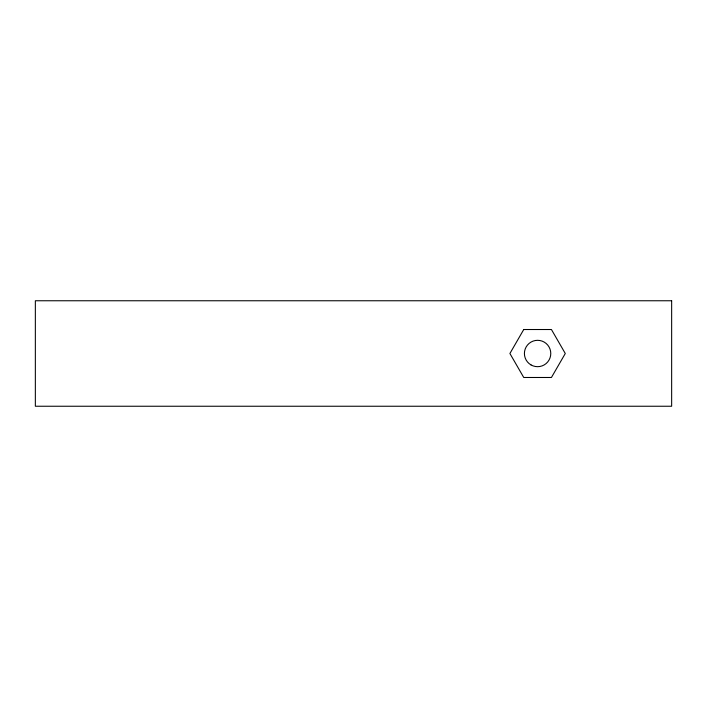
<?xml version="1.0" encoding="UTF-8"?>
<svg xmlns="http://www.w3.org/2000/svg" width="707" height="707" viewBox="0 0 707 707"><rect width="100%" height="100%" fill="white"/><g stroke="black" fill="none" stroke-linecap="round" stroke-linejoin="round"><path stroke-width="1.06" d="M523.746 329.515L509.906 353.5L523.746 377.485L551.433 377.485L565.282 353.5L551.433 329.515L523.746 329.515M671.65 300.758L35.35 300.758L35.35 406.242L671.65 406.242L671.65 300.758M531.001 364.918A13.186 13.186 0 0 0 550.78 353.5A13.186 13.186 0 0 0 531.001 342.082A13.186 13.186 0 0 0 531.001 364.918"/></g></svg>
